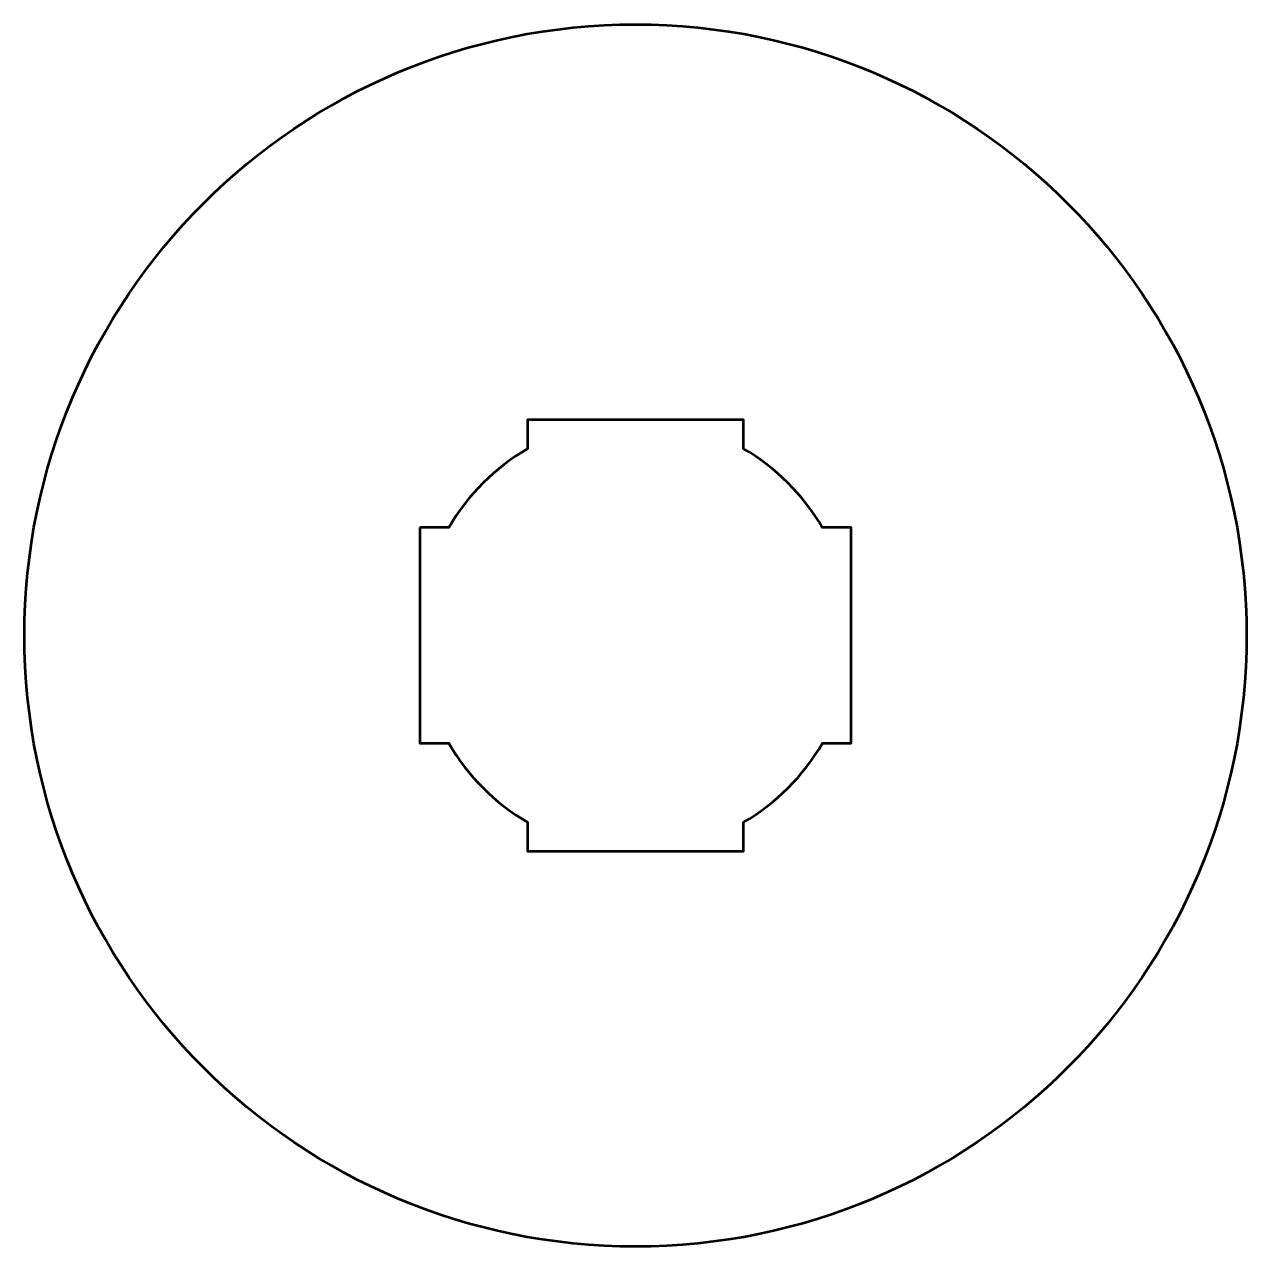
# Model space of a CAD drawing. Header units: centimetres. Extents: x -11.35 to -9.65, y -15.7 to -14.
import ezdxf

# ---------------------------------------------------------------- set-up
doc = ezdxf.new("R2010")
doc.units = ezdxf.units.CM
doc.header["$MEASUREMENT"] = 0
doc.layers.add('Layer 1', color=7, linetype='Continuous')

msp = doc.modelspace()

# ---------------------------------------------------------------- linework, layer by layer
at = {"layer": 'Layer 1', "color": 250, "lineweight": 53}
msp.add_ellipse((-10.5, -14.85), major_axis=(0, 0.85), ratio=1, dxfattribs=at)
at = {"layer": 'Layer 1', "lineweight": 53}
msp.add_open_spline([(-10.8, -14.69994), (-10.8, -14.69994), (-10.7598, -14.69994), (-10.7598, -14.69994), (-10.7598, -14.69994), (-10.73347, -14.65442), (-10.69551, -14.61649), (-10.65, -14.59016), (-10.65, -14.59016), (-10.65, -14.59016), (-10.65, -14.54994), (-10.65, -14.54994), (-10.65, -14.54994), (-10.65, -14.54994), (-10.35, -14.54994), (-10.35, -14.54994), (-10.35, -14.54994), (-10.35, -14.54994), (-10.35, -14.59013), (-10.35, -14.59013), (-10.35, -14.59013), (-10.30447, -14.61646), (-10.26648, -14.65441), (-10.24012, -14.69994), (-10.24012, -14.69994), (-10.24012, -14.69994), (-10.2, -14.69994), (-10.2, -14.69994), (-10.2, -14.69994), (-10.2, -14.69994), (-10.2, -14.84536), (-10.2, -14.84536), (-10.2, -14.84536), (-10.2, -14.84536), (-10.19994, -14.85001), (-10.19994, -14.85001), (-10.19994, -14.85001), (-10.19994, -14.85001), (-10.2, -14.85465), (-10.2, -14.85465), (-10.2, -14.85465), (-10.2, -14.85465), (-10.2, -14.99994), (-10.2, -14.99994), (-10.2, -14.99994), (-10.2, -14.99994), (-10.24007, -14.99994), (-10.24007, -14.99994), (-10.24007, -14.99994), (-10.26642, -15.04551), (-10.30442, -15.08352), (-10.35, -15.10988), (-10.35, -15.10988), (-10.35, -15.10988), (-10.35, -15.14994), (-10.35, -15.14994), (-10.35, -15.14994), (-10.35, -15.14994), (-10.49328, -15.14994), (-10.49328, -15.14994), (-10.49328, -15.14994), (-10.49328, -15.14994), (-10.49995, -15.15002), (-10.49995, -15.15002), (-10.49995, -15.15002), (-10.49995, -15.15002), (-10.50663, -15.14994), (-10.50663, -15.14994), (-10.50663, -15.14994), (-10.50663, -15.14994), (-10.65, -15.14994), (-10.65, -15.14994), (-10.65, -15.14994), (-10.65, -15.14994), (-10.65, -15.10984), (-10.65, -15.10984), (-10.65, -15.10984), (-10.69554, -15.08348), (-10.73352, -15.04549), (-10.75985, -14.99994), (-10.75985, -14.99994), (-10.75985, -14.99994), (-10.8, -14.99994), (-10.8, -14.99994), (-10.8, -14.99994), (-10.8, -14.99994), (-10.8, -14.69994), (-10.8, -14.69994)], degree=3, knots=[0, 0, 0, 0, 0.0454545, 0.0454545, 0.0454545, 0.0454545, 0.0909091, 0.0909091, 0.0909091, 0.0909091, 0.1363636, 0.1363636, 0.1363636, 0.1363636, 0.1818182, 0.1818182, 0.1818182, 0.1818182, 0.2272727, 0.2272727, 0.2272727, 0.2272727, 0.2727273, 0.2727273, 0.2727273, 0.2727273, 0.3181818, 0.3181818, 0.3181818, 0.3181818, 0.3636364, 0.3636364, 0.3636364, 0.3636364, 0.4090909, 0.4090909, 0.4090909, 0.4090909, 0.4545455, 0.4545455, 0.4545455, 0.4545455, 0.5, 0.5, 0.5, 0.5, 0.5454545, 0.5454545, 0.5454545, 0.5454545, 0.5909091, 0.5909091, 0.5909091, 0.5909091, 0.6363636, 0.6363636, 0.6363636, 0.6363636, 0.6818182, 0.6818182, 0.6818182, 0.6818182, 0.7272727, 0.7272727, 0.7272727, 0.7272727, 0.7727273, 0.7727273, 0.7727273, 0.7727273, 0.8181818, 0.8181818, 0.8181818, 0.8181818, 0.8636364, 0.8636364, 0.8636364, 0.8636364, 0.9090909, 0.9090909, 0.9090909, 0.9090909, 0.9545455, 0.9545455, 0.9545455, 0.9545455, 1, 1, 1, 1], dxfattribs=at)

doc.saveas('drawing.dxf')
